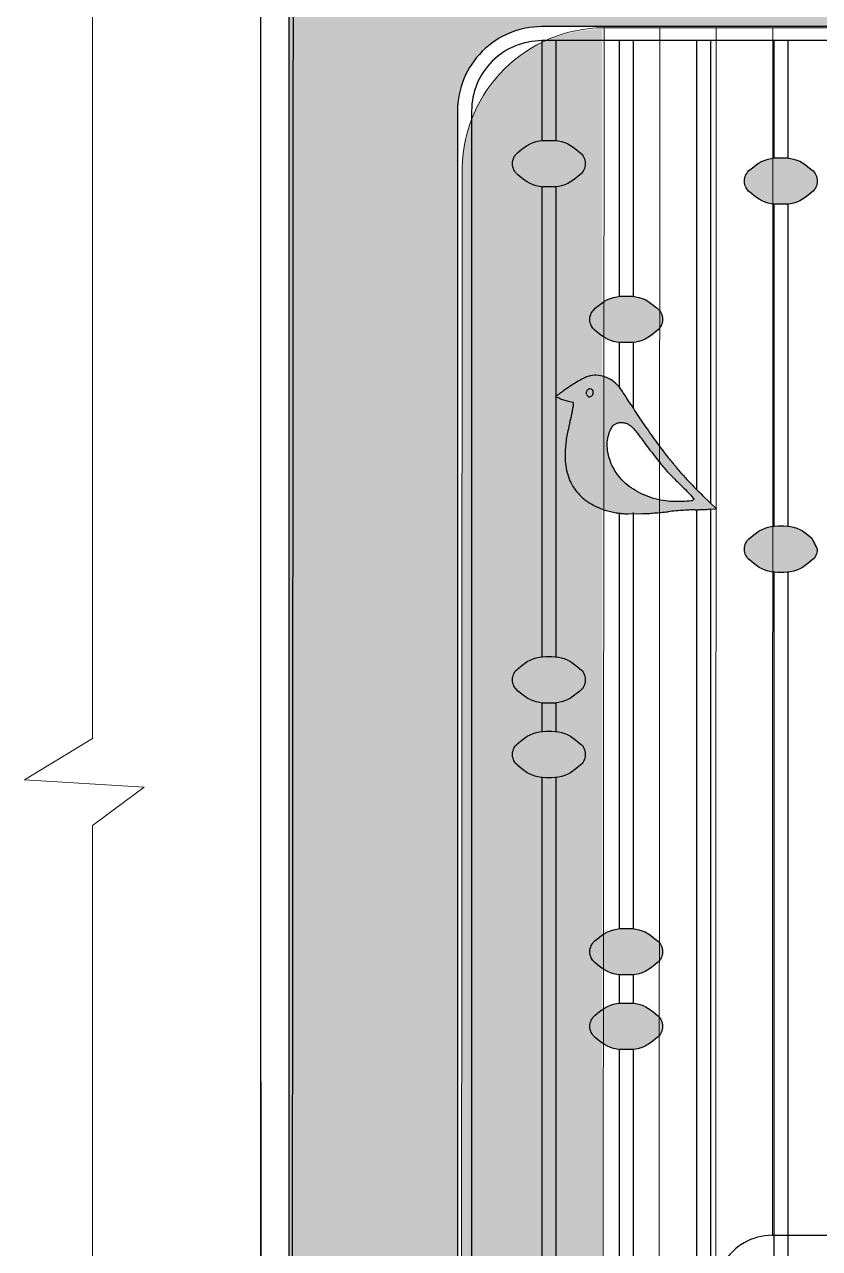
# Model space of a CAD drawing. Header units: millimetres. Extents: x 35877 to 3066687, y -650199 to -40525.
# Drawn here: x 144886.5 to 144914.77, y -179762.83 to -179719.29 of the extents above; entities that cross this region are included whole.
import ezdxf

# ---------------------------------------------------------------- set-up
doc = ezdxf.new("R2010")
doc.units = ezdxf.units.MM
doc.header["$MEASUREMENT"] = 0
doc.linetypes.add('DASHED', pattern=[0.75, 0.5, -0.25])
for name, color, linetype, lineweight in [('A8_FURNITURE', 32, 'Continuous', 30), ('dim05', 1, 'Continuous', 13), ('ELEVATION', 250, 'Continuous', 9), ('Elevation 4.5', 206, 'Continuous', 5), ('FURNITURE', 32, 'Continuous', 9), ('furniture dimensions', 1, 'DASHED', 0), ('NAME PLATE', 7, 'Continuous', 25), ('wall', 7, 'Continuous', 30)]:
    doc.layers.add(name, color=color, linetype=linetype, lineweight=lineweight)

msp = doc.modelspace()

# ---------------------------------------------------------------- hatches: boundary and pattern name
at = {"layer": 'dim05', "lineweight": 0, "true_color": 0xa47149, "transparency": 33554630}
h = msp.add_hatch(color=35, dxfattribs=at)
h.dxf.hatch_style = 1
h.paths.add_polyline_path([(144941.8873, -179711.3998), (144895.8952, -179711.3998), (144895.9029, -179803.3591), (144941.895, -179803.3591), (144941.8937, -179788.4605), (144935.895, -179788.4605), (144935.895, -179791.3591, -0.4142136), (144932.895, -179794.3591), (144904.8974, -179794.3591, -0.4142136), (144901.8974, -179791.3591), (144901.8974, -179722.365, -0.4142136), (144904.8974, -179719.365), (144932.895, -179719.365, -0.4142136), (144935.895, -179722.365), (144935.895, -179749.2607), (144941.8905, -179749.2607)])
at = {"layer": 'Elevation 4.5', "lineweight": 0, "true_color": 0x000000, "transparency": 33554628}
h = msp.add_hatch(color=18, dxfattribs=at)
h.dxf.hatch_style = 1
h.paths.add_polyline_path([(144906.4405, -179724.2439, 0.2335694), (144906.2504, -179723.8437), (144906.1058, -179723.7294, 0.1866469), (144905.2557, -179723.413), (144905.0394, -179723.413, 0.1866469), (144904.1893, -179723.7294), (144904.0446, -179723.8437, 0.2294381), (144903.8546, -179724.2361, 0.2335694), (144904.0446, -179724.6362), (144904.1893, -179724.7505, 0.1866469), (144905.0394, -179725.067), (144905.2557, -179725.067, 0.1866469), (144906.1058, -179724.7505), (144906.2504, -179724.6362, 0.2294381)])
h.paths.add_polyline_path([(144914.4998, -179724.4632), (144914.3552, -179724.3489, 0.1866469), (144913.5051, -179724.0324), (144913.2887, -179724.0324, 0.1866469), (144912.4387, -179724.3489), (144912.294, -179724.4632, 0.2294381), (144912.104, -179724.8555, 0.2335694), (144912.294, -179725.2556), (144912.4387, -179725.3699, 0.1866469), (144913.2887, -179725.6864), (144913.5051, -179725.6864, 0.1866469), (144914.3552, -179725.3699), (144914.4998, -179725.2556, 0.2294381), (144914.6899, -179724.8633, 0.2335694)])
h.paths.add_polyline_path([(144909.0002, -179729.3847), (144908.8556, -179729.2704, 0.1866469), (144908.0055, -179728.9539), (144907.7892, -179728.9539, 0.1866469), (144906.9391, -179729.2704), (144906.7944, -179729.3847, 0.2294381), (144906.6044, -179729.777, 0.2335694), (144906.7944, -179730.1772), (144906.9391, -179730.2915, 0.1866469), (144907.7892, -179730.608), (144908.0055, -179730.608, 0.1866469), (144908.8556, -179730.2915), (144909.0002, -179730.1772, 0.2294381), (144909.1903, -179729.7849, 0.2335694)])
h = msp.add_hatch(color=18, dxfattribs=at)
h.dxf.hatch_style = 1
edge = h.paths.add_edge_path()
edge.add_arc((144888.8326, -179744.8972), 22.7128, 32.16172, 32.81148)
edge.add_arc((144894.1127, -179741.4929), 16.4304, 32.81148, 33.63724)
edge.add_arc((144893.134, -179742.1441), 17.6059, 33.63732, 34.2873)
edge.add_arc((144907.1228, -179732.606), 0.6748, 34.2873, 41.16894)
edge.add_arc((144906.7261, -179732.9529), 1.2018, 41.16894, 55.99203)
edge.add_arc((144906.7477, -179732.921), 1.1632, 55.99203, 71.17988)
edge.add_arc((144906.7849, -179732.8117), 1.0478, 71.17999, 87.2154)
edge.add_arc((144906.7988, -179732.5265), 0.7623, 87.2154, 107.56998)
edge.add_arc((144906.958, -179733.0293), 1.2897, 107.56998, 114.98423)
edge.add_arc((144907.5216, -179734.2388), 2.624, 114.98423, 119.34221)
edge.add_arc((144908.1291, -179735.3196), 3.8638, 119.34221, 122.9184)
edge.add_arc((144910.7113, -179739.3082), 8.6154, 122.9184, 124.88205)
edge.add_arc((144938.1901, -179778.7244), 56.6645, 124.88205, 125.04861)
edge.add_arc((144924.7102, -179759.5078), 33.1914, 125.04861, 125.29753)
edge.add_arc((144945.3278, -179788.6298), 68.873, 125.297529, 125.400118)
edge.add_arc((144905.5782, -179732.6969), 0.2543, 125.40012, 130.76604)
edge.add_arc((144905.4233, -179732.5173), 0.0172, 130.76604, 241.79136)
edge.add_arc((144906.1017, -179731.2525), 1.4524, 241.79136, 246.60744)
edge.add_arc((144906.1729, -179731.0881), 1.6315, 246.60744, 252.0734)
edge.add_arc((144906.3375, -179730.5791), 2.1665, 252.0734, 256.49235)
edge.add_line((144905.8315, -179732.6857), (144906.0158, -179732.7299))
edge.add_line((144906.0158, -179732.7299), (144906.0067, -179732.8849))
edge.add_arc((144905.2549, -179732.841), 0.7531, 350.18677, 356.65846, ccw=False)
edge.add_arc((144900.563, -179732.0295), 5.5147, 348.69543, 350.18677, ccw=False)
edge.add_arc((144899.9123, -179731.8994), 6.1782, 347.16117, 348.69549, ccw=False)
edge.add_arc((144899.6611, -179731.8422), 6.4358, 345.67219, 347.16121, ccw=False)
edge.add_arc((144917.5767, -179736.4181), 12.0549, 165.67219, 167.20406)
edge.add_arc((144909.714, -179734.6323), 3.9919, 167.20406, 170.69698)
edge.add_arc((144909.101, -179734.5319), 3.3707, 170.69705, 174.56508)
edge.add_arc((144912.2516, -179734.8316), 6.5356, 174.56508, 176.92232)
edge.add_arc((144908.3282, -179734.6207), 2.6065, 176.92232, 191.78697)
edge.add_arc((144907.5324, -179734.7867), 1.7935, 191.78697, 211.45856)
edge.add_arc((144907.4675, -179734.8264), 1.7174, 211.45856, 231.62433)
edge.add_arc((144907.7946, -179734.4134), 2.2443, 231.62433, 248.12672)
edge.add_line((144906.9584, -179736.4961), (144907.1376, -179736.5681))
edge.add_line((144907.1376, -179736.5681), (144907.4968, -179736.6498))
edge.add_arc((144907.7918, -179735.1104), 1.5675, 259.15334, 262.43435)
edge.add_arc((144908.3348, -179731.022), 5.6917, 262.43435, 263.69099)
edge.add_arc((144908.3962, -179730.4663), 6.2509, 263.69099, 264.93437)
edge.add_arc((144908.2658, -179731.9376), 4.7738, 264.93437, 266.45624)
edge.add_line((144907.9707, -179736.7022), (144908.4776, -179736.6865))
edge.add_line((144908.4776, -179736.6865), (144908.6035, -179736.6865))
edge.add_arc((144908.6035, -179735.638), 1.0486, 270, 274.40265)
edge.add_arc((144906.4292, -179707.3975), 29.3726, 274.40265, 274.79707)
edge.add_arc((144906.6329, -179709.8246), 26.937, 274.79715, 275.31026)
edge.add_arc((144905.6518, -179699.2698), 37.5373, 275.31032, 275.71051)
edge.add_arc((144911.3597, -179756.3501), 19.8277, 94.91845, 95.71051, ccw=False)
edge.add_arc((144911.4404, -179757.287), 20.7681, 94.15349, 94.91849, ccw=False)
edge.add_arc((144911.2764, -179755.0289), 18.504, 93.39746, 94.15352, ccw=False)
edge.add_arc((144910.3669, -179739.7087), 3.1569, 90.60035, 93.39746, ccw=False)
edge.add_arc((144910.2503, -179728.5802), 7.9723, 270.60035, 271.03698)
edge.add_line((144910.3945, -179736.5512), (144911.1047, -179736.5154))
edge.add_arc((144927.229, -179719.2071), 23.6552, 223.94045, 227.02832, ccw=False)
edge.add_arc((144921.7366, -179724.5222), 16.0121, 222.89678, 223.88349, ccw=False)
edge.add_arc((144912.8418, -179732.7868), 3.8704, 220.06323, 222.89678, ccw=False)
edge.add_arc((144834.2627, -179798.8704), 98.8024, 40.063228, 40.151684)
edge.add_arc((144847.4742, -179787.7249), 81.5176, 40.151751, 40.255702)
edge.add_arc((144850.7657, -179784.938), 77.2047, 40.255751, 40.345381)
edge.add_arc((144905.1035, -179738.7822), 5.9099, 40.34538, 40.94446)
edge.add_arc((144915.4418, -179729.8128), 7.777, 217.22271, 220.94446, ccw=False)
edge.add_arc((144928.775, -179719.6841), 24.5211, 215.6414, 217.22271, ccw=False)
edge.add_arc((144930.6679, -179718.3268), 26.8504, 214.08674, 215.6414, ccw=False)
edge.add_arc((144925.1526, -179722.059), 20.1909, 212.16172, 214.08674, ccw=False)
edge = h.paths.add_edge_path(flags=16)
edge.add_arc((144906.7103, -179732.3663), 0.2323, 204.49535, 219.94347, ccw=False)
edge.add_arc((144906.6583, -179732.39), 0.1751, 171.29039, 204.49535, ccw=False)
edge.add_arc((144906.6491, -179732.3886), 0.1658, 136.69781, 171.29039, ccw=False)
edge.add_arc((144906.6115, -179732.3531), 0.1141, 93.0028, 136.69781, ccw=False)
edge.add_arc((144906.6108, -179732.3396), 0.1006, 45.00001, 93.0028, ccw=False)
edge.add_arc((144906.6143, -179732.3361), 0.0957, 11.32588, 45.00003, ccw=False)
edge.add_arc((144906.4544, -179732.3681), 0.2587, -4.70662, 11.32588, ccw=False)
edge.add_arc((144906.441, -179732.367), 0.2721, 339.60713, 355.29338, ccw=False)
edge.add_arc((144906.5755, -179732.417), 0.1287, 312.14465, 339.60713, ccw=False)
edge.add_arc((144906.5656, -179732.4061), 0.1434, 290.55917, 312.14465, ccw=False)
edge.add_arc((144906.592, -179732.4764), 0.0683, 252.98334, 290.55917, ccw=False)
edge.add_arc((144906.5965, -179732.4616), 0.0838, 219.94347, 252.98334, ccw=False)
edge = h.paths.add_edge_path(flags=16)
edge.add_arc((144907.6787, -179733.7761), 0.3225, 104.54598, 123.51146, ccw=False)
edge.add_arc((144907.7232, -179733.9476), 0.4996, 90.88322, 104.54598, ccw=False)
edge.add_arc((144907.7238, -179733.9854), 0.5374, 77.69642, 90.88322, ccw=False)
edge.add_arc((144907.7395, -179733.9136), 0.4639, 62.97098, 77.69642, ccw=False)
edge.add_arc((144907.6675, -179734.0547), 0.6223, 51.14747, 62.97098, ccw=False)
edge.add_arc((144907.5557, -179734.1935), 0.8006, 41.35853, 51.14747, ccw=False)
edge.add_arc((144905.904, -179735.6475), 3.0011, 37.22492, 41.35853, ccw=False)
edge.add_arc((144854.4463, -179774.7413), 67.6247, 36.794285, 37.224919, ccw=False)
edge.add_arc((144943.0398, -179708.4787), 43.0077, 216.79429, 217.63765)
edge.add_arc((144914.8285, -179730.2339), 7.3824, 217.63765, 220.74409)
edge.add_arc((144913.727, -179731.1828), 5.9284, 220.74409, 224.32984)
edge.add_arc((144924.2288, -179720.9238), 20.6096, 224.32984, 225.74801)
edge.add_arc((144896.903, -179748.9726), 18.5494, 44.86727, 45.74801, ccw=False)
edge.add_arc((144906.3121, -179739.607), 5.2737, 42.62086, 44.86727, ccw=False)
edge.add_arc((144904.531, -179741.246), 7.6942, 41.4503, 42.62086, ccw=False)
edge.add_arc((144910.2821, -179736.1667), 0.0212, -32.61788, 41.4503, ccw=False)
edge.add_arc((144910.1944, -179736.1106), 0.1254, 275.88486, 327.38212, ccw=False)
edge.add_arc((144909.6644, -179730.9686), 5.2946, 272.40321, 275.88486, ccw=False)
edge.add_arc((144909.7182, -179732.2511), 4.011, 267.33729, 272.40321, ccw=False)
edge.add_arc((144909.6571, -179733.5658), 2.6949, 260.51198, 267.33729, ccw=False)
edge.add_arc((144909.7129, -179733.2315), 3.0338, 245.81245, 260.51198, ccw=False)
edge.add_arc((144909.4239, -179733.875), 2.3283, 227.88741, 245.81245, ccw=False)
edge.add_arc((144909.2259, -179734.094), 2.0331, 208.56341, 227.88741, ccw=False)
edge.add_arc((144909.0445, -179734.1928), 1.8266, 187.62079, 208.56349, ccw=False)
edge.add_arc((144908.6462, -179734.2461), 1.4247, 176.16073, 187.62079, ccw=False)
edge.add_arc((144908.533, -179734.2385), 1.3113, 163.96579, 176.16073, ccw=False)
edge.add_arc((144908.277, -179734.1649), 1.0448, 150.41716, 163.96579, ccw=False)
edge.add_arc((144907.7309, -179733.8549), 0.4169, 123.51146, 150.41716, ccw=False)
h = msp.add_hatch(color=18, dxfattribs=at)
h.dxf.hatch_style = 1
h.paths.add_polyline_path([(144914.6899, -179737.9568, 0.2335694), (144914.4998, -179737.5567), (144914.3552, -179737.4424, 0.1866469), (144913.5051, -179737.1259), (144913.2887, -179737.1259, 0.1866469), (144912.4387, -179737.4424), (144912.294, -179737.5567, 0.2294381), (144912.104, -179737.949, 0.2335694), (144912.294, -179738.3492), (144912.4387, -179738.4635, 0.1866469), (144913.2887, -179738.7799), (144913.5051, -179738.7799, 0.1866469), (144914.3552, -179738.4635), (144914.4998, -179738.3492, 0.2294381)])
h = msp.add_hatch(color=18, dxfattribs=at)
h.dxf.hatch_style = 1
h.paths.add_polyline_path([(144906.4405, -179742.6075, 0.2335694), (144906.2504, -179742.2074), (144906.1058, -179742.0931, 0.1866469), (144905.2557, -179741.7766), (144905.0394, -179741.7766, 0.1866469), (144904.1893, -179742.0931), (144904.0446, -179742.2074, 0.2294381), (144903.8546, -179742.5997, 0.2335694), (144904.0446, -179742.9999), (144904.1893, -179743.1142, 0.1866469), (144905.0394, -179743.4307), (144905.2557, -179743.4307, 0.1866469), (144906.1058, -179743.1142), (144906.2504, -179742.9999, 0.2294381)])
h = msp.add_hatch(color=18, dxfattribs=at)
h.dxf.hatch_style = 1
h.paths.add_polyline_path([(144906.4405, -179745.2616, 0.2335694), (144906.2504, -179744.8615), (144906.1058, -179744.7472, 0.1866469), (144905.2557, -179744.4307), (144905.0394, -179744.4307, 0.1866469), (144904.1893, -179744.7472), (144904.0446, -179744.8615, 0.2294381), (144903.8546, -179745.2538, 0.2335694), (144904.0446, -179745.6539), (144904.1893, -179745.7682, 0.1866469), (144905.0394, -179746.0847), (144905.2557, -179746.0847, 0.1866469), (144906.1058, -179745.7682), (144906.2504, -179745.6539, 0.2294381)])
h = msp.add_hatch(color=18, dxfattribs=at)
h.dxf.hatch_style = 1
h.paths.add_polyline_path([(144909.1903, -179752.2781, 0.2335694), (144909.0002, -179751.8779), (144908.8556, -179751.7636, 0.1866469), (144908.0055, -179751.4471), (144907.7892, -179751.4471, 0.1866469), (144906.9391, -179751.7636), (144906.7944, -179751.8779, 0.2294381), (144906.6044, -179752.2702, 0.2335694), (144906.7944, -179752.6704), (144906.9391, -179752.7847, 0.1866469), (144907.7892, -179753.1012), (144908.0055, -179753.1012, 0.1866469), (144908.8556, -179752.7847), (144909.0002, -179752.6704, 0.2294381)])
h = msp.add_hatch(color=18, dxfattribs=at)
h.dxf.hatch_style = 1
h.paths.add_polyline_path([(144909.1903, -179754.9321, 0.2335694), (144909.0002, -179754.532), (144908.8556, -179754.4177, 0.1866469), (144908.0055, -179754.1012), (144907.7892, -179754.1012, 0.1866469), (144906.9391, -179754.4177), (144906.7944, -179754.532, 0.2294381), (144906.6044, -179754.9243, 0.2335694), (144906.7944, -179755.3244), (144906.9391, -179755.4387, 0.1866469), (144907.7892, -179755.7552), (144908.0055, -179755.7552, 0.1866469), (144908.8556, -179755.4387), (144909.0002, -179755.3244, 0.2294381)])
at = {"layer": 'NAME PLATE', "lineweight": 0, "true_color": 0x000000, "transparency": 33554687}
h = msp.add_hatch(color=18, dxfattribs=at)
h.dxf.hatch_style = 1
h.set_gradient(color1=(153, 155, 55), color2=(229, 232, 120), name='INVCYLINDER')
h.paths.add_polyline_path([(144936.147, -179724.4332, 0.4109881), (144931.1098, -179719.4512), (144931.1098, -179762.3973), (144936.147, -179762.3936)], flags=17)
h.paths.add_polyline_path([(144936.1472, -179766.4112, 0.9852287), (144936.0848, -179762.4127), (144931.1098, -179762.3973), (144931.1098, -179789.358), (144907.0477, -179789.358), (144907.0477, -179719.4509, 0.4142439), (144902.065, -179724.4332), (144902.0177, -179789.3827, 0.4139883), (144907.0177, -179794.3865), (144931.067, -179794.405, 0.4196556), (144936.1757, -179789.3778)])

# ---------------------------------------------------------------- linework, layer by layer
at = {"layer": 'A8_FURNITURE', "linetype": 'ByBlock', "lineweight": 15, "transparency": 33554687}
for p, q in [((144907.1114, -179719.4039, 531.9841), (144907.0492, -179789.3101, -260.0136)), ((144907.1021, -179719.4039, -42.3336), (144931.1097, -179719.4055, 42.3336)), ((144909.0977, -179719.404, 2.3955), (144909.057, -179789.3116, -1.5038)), ((144911.099, -179719.4042, 2.3942), (144911.0861, -179766.3609)), ((144913.1136, -179719.4043, 2.3936), (144913.1018, -179762.3653, -0.0006))]:
    msp.add_line(p, q, dxfattribs=at)
at = {"layer": 'A8_FURNITURE', "linetype": 'ByBlock', "transparency": 33554687}
msp.add_line((144913.0867, -179762.3624, 0.1019), (144936.0859, -179762.3457), dxfattribs=at)
msp.add_lwpolyline([(144942.0612, -179803.3909), (144896.0029, -179803.3555), (144896.068, -179711.3396)], dxfattribs=at)
at = {"layer": 'A8_FURNITURE', "linetype": 'ByBlock', "lineweight": 15, "transparency": 33554687}
msp.add_lwpolyline([(144902.0211, -179789.5198), (144902.0649, -179724.3859)], dxfattribs=at)
msp.add_arc((144907.1328, -179724.4724, -42.3336), 5.0686, 90.34687, 179.02144, dxfattribs=at)
at = {"layer": 'A8_FURNITURE', "linetype": 'ByBlock', "transparency": 33554687}
msp.add_arc((144913.0867, -179764.3624, 0.1019), 2, 90, 270.01595, dxfattribs=at)
at = {"layer": 'ELEVATION', "color": 18, "true_color": 0x000000, "transparency": 33554687}
msp.add_line((144894.9029, -179833.3591), (144894.9029, -179682.3591), dxfattribs=at)
at = {"layer": 'Elevation 4.5', "color": 18, "lineweight": 30, "true_color": 0x000000, "transparency": 33554687}
for p, q in [((144904.8975, -179719.865), (144904.8975, -179723.4192)), ((144905.3975, -179719.865), (144905.3975, -179723.4192)), ((144907.6473, -179719.865), (144907.6473, -179728.9601)), ((144908.1473, -179719.865), (144908.1473, -179728.9601)), ((144910.3971, -179719.865), (144910.3971, -179735.8277)), ((144910.8971, -179719.865), (144910.8971, -179736.3149)), ((144913.1469, -179719.865), (144913.1469, -179724.0386)), ((144913.6469, -179719.865), (144913.6469, -179724.0386)), ((144904.8975, -179725.0608), (144904.8975, -179741.7828)), ((144905.3975, -179725.0608), (144905.3975, -179741.7828)), ((144913.1469, -179725.6802), (144913.1469, -179737.1321)), ((144913.6469, -179725.6802), (144913.6469, -179737.1321)), ((144907.6473, -179730.6018), (144907.6473, -179732.1815)), ((144908.1473, -179730.6018), (144908.1473, -179732.9445)), ((144905.8315, -179732.6857), (144906.0158, -179732.7299)), ((144906.0158, -179732.7299), (144906.0067, -179732.8849)), ((144911.1047, -179736.5154), (144910.6139, -179736.0415)), ((144906.9584, -179736.4961), (144907.1376, -179736.5681)), ((144907.1376, -179736.5681), (144907.4968, -179736.6498)), ((144907.6473, -179736.6721), (144907.6473, -179751.4533)), ((144907.9707, -179736.7022), (144908.4776, -179736.6865)), ((144908.1473, -179736.6552), (144908.1473, -179751.4533)), ((144908.4776, -179736.6865), (144908.6035, -179736.6865)), ((144910.3971, -179736.5511), (144910.3971, -179775.0379)), ((144910.8641, -179736.5322), (144911.1047, -179736.5154)), ((144910.8971, -179736.5299), (144910.8971, -179775.0478)), ((144913.1469, -179738.7737), (144913.1469, -179751.4821)), ((144913.6469, -179738.7737), (144913.6469, -179752.3157)), ((144904.8975, -179743.4244), (144904.8975, -179744.4369)), ((144905.3975, -179743.4244), (144905.3975, -179744.4369)), ((144907.6473, -179744.0207), (144907.6473, -179745.0207)), ((144908.1473, -179744.0207), (144908.1473, -179745.0207)), ((144904.8975, -179746.0785), (144904.8975, -179771.1406)), ((144905.3975, -179746.0785), (144905.3975, -179770.6537)), ((144913.1469, -179751.4821), (144913.1469, -179793.8465)), ((144913.6469, -179752.3157), (144913.6469, -179793.8591)), ((144907.6473, -179753.095), (144907.6473, -179754.1074)), ((144908.1473, -179753.095), (144908.1473, -179754.1074)), ((144907.6473, -179755.749), (144907.6473, -179767.7755)), ((144908.1473, -179755.749), (144908.1473, -179767.0098))]:
    msp.add_line(p, q, dxfattribs=at)
msp.add_lwpolyline([(144942.8873, -179710.3998), (144894.8952, -179710.3998), (144894.9029, -179803.3591), (144942.895, -179803.3591)], close=True, dxfattribs=at)
msp.add_lwpolyline([(144935.395, -179749.2607), (144935.395, -179722.365, 0.4142136), (144932.895, -179719.865), (144904.8974, -179719.865, 0.4142136), (144902.3974, -179722.365), (144902.3974, -179791.3591, 0.4142136), (144904.8974, -179793.8591), (144932.895, -179793.8591, 0.4142136), (144935.395, -179791.3591), (144935.395, -179788.4605)], format="xyb", dxfattribs=at)
for points in [[(144906.4405, -179724.2361), (144906.4405, -179724.2439, -0.2294381), (144906.2504, -179724.6362), (144906.1058, -179724.7505, -0.1866469), (144905.2557, -179725.067), (144905.0394, -179725.067, -0.1866469), (144904.1893, -179724.7505), (144904.0446, -179724.6362, -0.2294381), (144903.8546, -179724.2439), (144903.8546, -179724.2361, -0.2294381), (144904.0446, -179723.8437), (144904.1893, -179723.7294, -0.1866469), (144905.0394, -179723.413), (144905.2557, -179723.413, -0.1866469), (144906.1058, -179723.7294), (144906.2504, -179723.8437, -0.2294381)], [(144914.6899, -179724.8555), (144914.6899, -179724.8633, -0.2294381), (144914.4998, -179725.2556), (144914.3552, -179725.3699, -0.1866469), (144913.5051, -179725.6864), (144913.2887, -179725.6864, -0.1866469), (144912.4387, -179725.3699), (144912.294, -179725.2556, -0.2294381), (144912.104, -179724.8633), (144912.104, -179724.8555, -0.2294381), (144912.294, -179724.4632), (144912.4387, -179724.3489, -0.1866469), (144913.2887, -179724.0324), (144913.5051, -179724.0324, -0.1866469), (144914.3552, -179724.3489), (144914.4998, -179724.4632, -0.2294381)], [(144909.1903, -179729.777), (144909.1903, -179729.7849, -0.2294381), (144909.0002, -179730.1772), (144908.8556, -179730.2915, -0.1866469), (144908.0055, -179730.608), (144907.7892, -179730.608, -0.1866469), (144906.9391, -179730.2915), (144906.7944, -179730.1772, -0.2294381), (144906.6044, -179729.7849), (144906.6044, -179729.777, -0.2294381), (144906.7944, -179729.3847), (144906.9391, -179729.2704, -0.1866469), (144907.7892, -179728.9539), (144908.0055, -179728.9539, -0.1866469), (144908.8556, -179729.2704), (144909.0002, -179729.3847, -0.2294381)], [(144906.6819, -179732.2685, -0.147998), (144906.7081, -179732.3173, -0.070065), (144906.7122, -179732.3894, -0.068555), (144906.6961, -179732.4619, -0.120405), (144906.6618, -179732.5124, -0.094464), (144906.616, -179732.5404, -0.16544), (144906.572, -179732.5418, -0.145171), (144906.5322, -179732.5154, -0.067507), (144906.499, -179732.4626, -0.145904), (144906.4852, -179732.3635, -0.152099), (144906.5284, -179732.2748, -0.193), (144906.6055, -179732.2391, -0.212568)], [(144907.9503, -179733.5003, -0.051635), (144908.0579, -179733.57, -0.042739), (144908.1566, -179733.6645, -0.018038), (144908.2937, -179733.832, -0.001879), (144908.5996, -179734.2379, 0.00368), (144908.9825, -179734.7421, 0.013555), (144909.2354, -179735.0522, 0.015647), (144909.4862, -179735.3256, 0.006188), (144909.8471, -179735.686, -0.003843), (144910.0498, -179735.8866, -0.009801), (144910.1928, -179736.0359, -0.005108), (144910.298, -179736.1527, -0.334926), (144910.3, -179736.1782, -0.228559), (144910.2072, -179736.2353, -0.015192), (144909.8864, -179736.2585, -0.022109), (144909.5319, -179736.2577, -0.029789), (144909.2129, -179736.2238, -0.064227), (144908.4699, -179735.9989, -0.078375), (144907.8625, -179735.6022, -0.084521), (144907.4402, -179735.0661, -0.091628), (144907.2341, -179734.435, -0.050044), (144907.2247, -179734.1507, -0.053263), (144907.2728, -179733.8763, -0.059186), (144907.3683, -179733.6491, -0.11794), (144907.5007, -179733.5073, -0.082944), (144907.5978, -179733.464, -0.059685), (144907.7155, -179733.448, -0.057602), (144907.8383, -179733.4603, -0.06434)], [(144914.6899, -179737.949), (144914.6899, -179737.9568, -0.2294381), (144914.4998, -179738.3492), (144914.3552, -179738.4635, -0.1866469), (144913.5051, -179738.7799), (144913.2887, -179738.7799, -0.1866469), (144912.4387, -179738.4635), (144912.294, -179738.3492, -0.2294381), (144912.104, -179737.9568), (144912.104, -179737.949, -0.2294381), (144912.294, -179737.5567), (144912.4387, -179737.4424, -0.1866469), (144913.2887, -179737.1259), (144913.5051, -179737.1259, -0.1866469), (144914.3552, -179737.4424), (144914.4998, -179737.5567)], [(144906.4405, -179742.5997), (144906.4405, -179742.6075, -0.2294381), (144906.2504, -179742.9999), (144906.1058, -179743.1142, -0.1866469), (144905.2557, -179743.4307), (144905.0394, -179743.4307, -0.1866469), (144904.1893, -179743.1142), (144904.0446, -179742.9999, -0.2294381), (144903.8546, -179742.6075), (144903.8546, -179742.5997, -0.2294381), (144904.0446, -179742.2074), (144904.1893, -179742.0931, -0.1866469), (144905.0394, -179741.7766), (144905.2557, -179741.7766, -0.1866469), (144906.1058, -179742.0931), (144906.2504, -179742.2074, -0.2294381)], [(144906.4405, -179745.2538), (144906.4405, -179745.2616, -0.2294381), (144906.2504, -179745.6539), (144906.1058, -179745.7682, -0.1866469), (144905.2557, -179746.0847), (144905.0394, -179746.0847, -0.1866469), (144904.1893, -179745.7682), (144904.0446, -179745.6539, -0.2294381), (144903.8546, -179745.2616), (144903.8546, -179745.2538, -0.2294381), (144904.0446, -179744.8615), (144904.1893, -179744.7472, -0.1866469), (144905.0394, -179744.4307), (144905.2557, -179744.4307, -0.1866469), (144906.1058, -179744.7472), (144906.2504, -179744.8615, -0.2294381)], [(144909.1903, -179752.2702), (144909.1903, -179752.2781, -0.2294381), (144909.0002, -179752.6704), (144908.8556, -179752.7847, -0.1866469), (144908.0055, -179753.1012), (144907.7892, -179753.1012, -0.1866469), (144906.9391, -179752.7847), (144906.7944, -179752.6704, -0.2294381), (144906.6044, -179752.2781), (144906.6044, -179752.2702, -0.2294381), (144906.7944, -179751.8779), (144906.9391, -179751.7636, -0.1866469), (144907.7892, -179751.4471), (144908.0055, -179751.4471, -0.1866469), (144908.8556, -179751.7636), (144909.0002, -179751.8779, -0.2294381)], [(144909.1903, -179754.9243), (144909.1903, -179754.9321, -0.2294381), (144909.0002, -179755.3244), (144908.8556, -179755.4387, -0.1866469), (144908.0055, -179755.7552), (144907.7892, -179755.7552, -0.1866469), (144906.9391, -179755.4387), (144906.7944, -179755.3244, -0.2294381), (144906.6044, -179754.9321), (144906.6044, -179754.9243, -0.2294381), (144906.7944, -179754.532), (144906.9391, -179754.4177, -0.1866469), (144907.7892, -179754.1012), (144908.0055, -179754.1012, -0.1866469), (144908.8556, -179754.4177), (144909.0002, -179754.532, -0.2294381)]]:
    msp.add_lwpolyline(points, format="xyb", close=True, dxfattribs=at)
for centre, radius, start, end in [((144908.1291, -179735.3196), 3.8638, 119.3423, 122.91841), ((144907.5216, -179734.2388), 2.624, 114.98426, 119.34234), ((144906.958, -179733.0293), 1.2897, 107.57006, 114.98429), ((144906.7988, -179732.5265), 0.7623, 87.2155, 107.57011), ((144906.7849, -179732.8117), 1.0478, 71.17894, 87.21547), ((144906.7477, -179732.921), 1.1632, 55.99033, 71.17894), ((144906.7261, -179732.9529), 1.2018, 41.16895, 55.99039), ((144905.4233, -179732.5173), 0.0172, 130.7661, 241.79132), ((144905.5782, -179732.6969), 0.2543, 125.40024, 130.76604), ((144945.3278, -179788.6298), 68.873, 125.297445, 125.400119), ((144924.7102, -179759.5078), 33.1914, 125.04869, 125.29735), ((144938.1901, -179778.7244), 56.6645, 124.88204, 125.04866), ((144910.7113, -179739.3082), 8.6154, 122.91841, 124.882), ((144907.1228, -179732.606), 0.6748, 34.28729, 41.16896), ((144893.134, -179742.1441), 17.6059, 33.63963, 34.2873), ((144894.1127, -179741.4929), 16.4304, 32.81145, 33.63971), ((144906.1017, -179731.2525), 1.4524, 241.79135, 246.60739), ((144906.1729, -179731.0881), 1.6315, 246.60739, 252.07329), ((144906.3375, -179730.5791), 2.1665, 252.07332, 256.49234), ((144905.2549, -179732.841), 0.7531, 350.18673, 356.65851), ((144888.8326, -179744.8972), 22.7128, 32.16173, 32.81146), ((144925.1526, -179722.059), 20.1909, 212.16172, 214.08659), ((144899.6611, -179731.8422), 6.4358, 345.67216, 347.16114), ((144899.9123, -179731.8994), 6.1782, 347.16109, 348.69637), ((144900.563, -179732.0295), 5.5147, 348.69641, 350.18677), ((144930.6679, -179718.3268), 26.8504, 214.08662, 215.64115), ((144909.714, -179734.6323), 3.9919, 167.20399, 170.69602), ((144917.5767, -179736.4181), 12.0549, 165.6722, 167.20404), ((144912.2516, -179734.8316), 6.5356, 174.56508, 176.92237), ((144909.101, -179734.5319), 3.3707, 170.69591, 174.56507), ((144928.775, -179719.6841), 24.5211, 215.64113, 217.22269), ((144908.3282, -179734.6207), 2.6065, 176.92244, 191.787), ((144915.4418, -179729.8128), 7.777, 217.22265, 220.94449), ((144905.1035, -179738.7822), 5.9099, 40.34534, 40.94442), ((144850.7657, -179784.938), 77.2047, 40.253934, 40.345378), ((144847.4742, -179787.7249), 81.5176, 40.151765, 40.253981), ((144907.5324, -179734.7867), 1.7935, 191.78702, 211.45726), ((144834.2627, -179798.8704), 98.8024, 40.063232, 40.151696), ((144912.8418, -179732.7868), 3.8704, 220.06313, 222.89684), ((144921.7366, -179724.5222), 16.0121, 222.89679, 223.88342), ((144907.4675, -179734.8264), 1.7174, 211.45721, 231.62467), ((144923.004, -179723.3032), 17.7706, 223.88337, 224.86266), ((144920.7102, -179725.5861), 14.5344, 224.86266, 226.00123), ((144907.7946, -179734.4134), 2.2443, 231.62459, 248.12676), ((144907.7918, -179735.1104), 1.5675, 259.15334, 262.43433), ((144908.3348, -179731.022), 5.6917, 262.43435, 263.69117), ((144908.3962, -179730.4663), 6.2509, 263.69116, 264.93446), ((144908.2658, -179731.9376), 4.7738, 264.93449, 266.45624), ((144908.6035, -179735.638), 1.0486, 270.00006, 274.40258), ((144906.4292, -179707.3975), 29.3726, 274.40265, 274.79707), ((144906.6329, -179709.8246), 26.937, 274.79715, 275.31029), ((144905.6518, -179699.2698), 37.5373, 275.31034, 275.7105), ((144911.3597, -179756.3501), 19.8277, 94.91847, 95.71052), ((144911.4404, -179757.287), 20.7681, 94.1535, 94.91851), ((144911.2764, -179755.0289), 18.504, 93.39746, 94.15353), ((144910.3669, -179739.7087), 3.1569, 90.6004, 93.39744), ((144910.2503, -179728.5802), 7.9723, 270.60033, 271.52347), ((144910.1005, -179722.9484), 13.6061, 271.52349, 272.14205), ((144910.1198, -179723.4649), 13.0892, 272.14213, 272.76505), ((144910.4967, -179731.2703), 5.2747, 272.76506, 273.99324)]:
    msp.add_arc(centre, radius, start, end, dxfattribs=at)
at = {"layer": 'FURNITURE', "color": 18, "lineweight": 30, "true_color": 0x000000, "transparency": 33554687}
msp.add_lwpolyline([(144894.9029, -179803.3591), (144894.9029, -179679.3591), (145053.9029, -179679.3591), (145053.9029, -179821.3591), (145041.9029, -179821.3591), (145041.9029, -179815.3591), (145029.9029, -179815.3591), (145029.9029, -179809.3591), (145017.9029, -179809.3591), (145017.9029, -179803.3591)], close=True, dxfattribs=at)
at = {"layer": 'FURNITURE', "lineweight": 30, "transparency": 33554687}
msp.add_lwpolyline([(144941.895, -179803.3591), (144941.8873, -179711.3998), (144895.8952, -179711.3998), (144895.9029, -179803.3591)], dxfattribs=at)
msp.add_lwpolyline([(144935.895, -179749.2607), (144935.895, -179722.365, 0.4142136), (144932.895, -179719.365), (144904.8974, -179719.365, 0.4142136), (144901.8974, -179722.365), (144901.8974, -179791.3591, 0.4142136), (144904.8974, -179794.3591), (144932.895, -179794.3591, 0.4142136), (144935.895, -179791.3591), (144935.895, -179788.4605)], format="xyb", dxfattribs=at)
at = {"layer": 'furniture dimensions', "color": 251, "linetype": 'Continuous', "lineweight": 0, "true_color": 0x636466, "transparency": 33554687, "elevation": 0.0053}
msp.add_lwpolyline([(144888.9093, -179645.3731), (144888.9093, -179744.6851), (144886.4953, -179746.1588), (144890.7461, -179746.4247), (144888.9093, -179747.7866), (144888.9093, -179847.1388)], dxfattribs=at)
at = {"layer": 'wall', "transparency": 33554687}
msp.add_lwpolyline([(144894.9029, -179710.3591), (144942.9029, -179710.3591), (144942.9029, -179803.3591), (144894.9029, -179803.3591)], close=True, dxfattribs=at)

doc.saveas('drawing.dxf')
